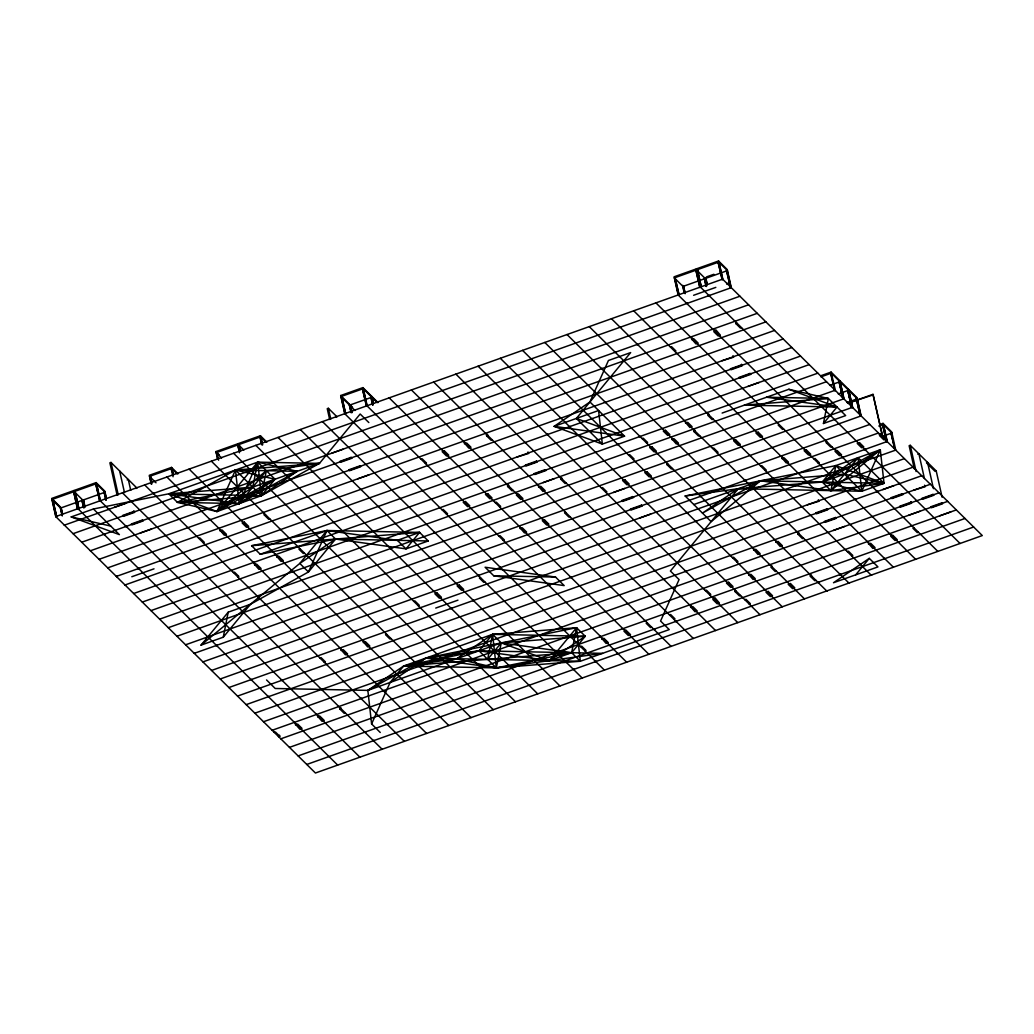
<?xml version="1.0" encoding="UTF-8"?>
<svg xmlns="http://www.w3.org/2000/svg" width="1034" height="1034" viewBox="0 0 1034 1034"><rect width="100%" height="100%" fill="white"/><g stroke="black" fill="none" stroke-linecap="round" stroke-linejoin="round"><path stroke-width="1.5" d="M228.191 612.193L201.035 645.126L223.266 637.202L228.191 612.193L250.409 604.283L308.442 571.983L335.585 539.063L428.244 540.963L419.584 532.407L326.938 530.52L251.598 545.706L260.245 554.263L335.585 539.063L406.013 548.873L428.244 540.963M93.435 508.999L119.401 534.63L71.204 516.91L93.435 508.999L168.775 493.8L177.421 502.343L216.972 511.52L252.774 487.143L257.686 462.133L319.454 463.4L360.168 414.014L368.828 422.557M168.775 493.8L261.421 495.687L266.345 470.677L319.454 463.4L261.421 495.687L216.972 511.52L168.775 493.8L257.686 462.133L297.223 471.31L261.421 495.687L177.421 502.343L235.455 470.043L319.454 463.4L252.774 487.143L177.421 502.343L239.19 503.61L297.223 471.31L235.455 470.043L216.972 511.52L274.992 479.233L257.686 462.133L216.972 511.52L266.345 470.677L239.19 503.61L168.775 493.8L252.774 487.143M380.253 732.486L371.607 723.942L390.089 682.466L403.661 666.012L496.32 667.899L501.231 642.889L492.572 634.346L403.661 666.012L367.858 690.389L275.212 688.489L266.552 679.945M685.154 495.997L835.834 465.597L884.031 483.33L830.922 490.607L822.263 482.064L858.065 457.687L884.031 483.33L844.494 474.154L760.494 480.797L711.121 521.64L685.154 495.997L738.263 488.72L861.813 491.24L884.031 483.33L880.296 449.777L844.494 474.154L822.263 482.064L738.263 488.72L670.407 571.027L679.067 579.57L660.571 621.046L669.231 629.59L580.32 661.256L571.66 652.712L576.571 627.703L492.572 634.346L456.769 658.723L403.661 666.012L479.001 650.813L602.538 653.346L496.32 667.899L425.892 658.089L367.858 690.389L371.607 723.942M823.439 423.501L837.01 407.034L766.595 397.224L828.363 398.491L845.67 415.578L823.439 423.501L828.363 398.491L788.826 389.301L722.133 413.057M239.19 503.61L257.686 462.133L261.421 495.687L274.992 479.233L235.455 470.043L239.19 503.61L274.992 479.233M397.353 540.33L406.013 548.873L419.584 532.407L397.353 540.33L326.938 530.52L308.442 571.983L299.795 563.44L201.035 645.126M589.936 401.98L608.431 360.504L630.662 352.581L576.365 418.434L602.331 444.077L624.562 436.167L589.936 401.98L554.134 426.357L602.331 444.077L598.596 410.524L554.134 426.357L624.562 436.167L576.365 418.434M223.266 637.202L250.409 604.283M326.938 530.52L299.795 563.44L335.585 539.063L326.938 530.52L260.245 554.263M367.858 690.389L501.231 642.889L549.429 660.623L576.571 627.703L580.32 661.256L425.892 658.089L576.571 627.703L585.231 636.246L501.231 642.889L487.66 659.356L492.572 634.346L585.231 636.246L571.66 652.712L549.429 660.623L479.001 650.813L425.892 658.089L390.089 682.466M822.263 482.064L835.834 465.597L880.296 449.777L861.813 491.24L822.263 482.064L880.296 449.777L830.922 490.607L760.494 480.797L693.814 504.54M855.713 574.826L869.284 558.36L877.944 566.903L833.482 582.737L869.284 558.36M738.263 488.72L702.474 513.097L760.494 480.797L884.031 483.33M549.429 660.623L585.231 636.246M135.855 488.475L136.966 488.087L111 462.444L109.888 462.831L117.126 495.221M106.437 498.44L104.809 491.15L96.162 482.607L51.7 498.44L55.758 516.586L315.435 773.018L982.3 535.56L722.611 279.141L718.565 260.982L674.103 276.815L678.162 294.974L937.838 551.393M604.412 670.122L344.736 413.69L340.677 395.544L362.895 387.621L378.043 402.588M74.164 491.589L75.094 491.615L78.907 508.702L77.576 509.167L73.763 492.081M95.994 484.171L96.653 483.938L100.479 501.012L99.807 501.257L95.735 483.912L99.807 501.257M362.727 389.185L363.399 388.952L367.212 406.039L366.553 406.272L362.469 388.926L366.553 406.272M675.267 277.9L674.595 278.133L678.42 295.22L679.092 294.987L675.008 277.642L679.092 294.987M699.979 287.542L695.908 270.21L699.721 287.284L701.311 287.077L697.498 269.99L696.567 269.964M718.397 262.546L719.057 262.313L722.882 279.4L722.21 279.632L718.126 262.287L722.21 279.632M127.195 479.931L128.306 479.53L130.723 490.336M335.908 417.245L337.019 416.844L328.36 408.301L327.248 408.688L329.665 419.494M177.99 473.818L171.502 467.407L149.271 475.33L151.248 484.158M217.579 458.863L215.951 451.574L260.413 435.753L266.901 442.164M706.468 276.918L713.874 274.281M62.647 514.027L61.006 507.565L60.334 507.797L62.066 515.565M83.638 507.888L81.893 500.12L83.495 499.9L84.878 506.117M105.856 499.965L104.124 492.21L104.796 491.964L106.179 498.181M372.602 404.992L370.87 397.224L371.542 396.991L372.925 403.195M685.051 292.402L683.409 285.94L682.737 286.172L684.12 292.389M706.041 286.263L704.296 278.495L705.899 278.275L707.282 284.492M726.527 270.585L730.611 287.917L726.527 270.585L727.199 270.339L731.038 287.646M349.57 405.16L371.801 397.237M151.83 482.619L150.434 476.416L149.775 476.648L151.158 482.865M217.127 452.672L216.455 452.905L217.838 459.122M261.718 444.827L259.986 437.059L260.917 437.072L262.649 444.84M370.87 397.224L372.059 397.495L373.442 403.712M55.758 516.586L722.611 279.141M56.689 516.612L52.605 499.267L56.689 516.612L56.017 516.845L52.204 499.758L52.863 499.525L60.36 506.983L62.324 515.824M345.653 413.716L344.994 413.949L341.168 396.862L341.84 396.629L345.653 413.716L341.582 396.371M693.607 295.285L715.825 287.374M726.618 283.639L730.004 283.019L727.044 284.066M64.16 524.884L65.077 524.897M108.609 509.051L108.208 509.542M353.124 421.988L354.313 422.26L353.641 422.505M375.355 414.065L374.683 414.311L375.872 414.582M686.55 303.259L687.481 303.272M730.353 287.672L731.012 287.426M64.418 525.143L731.271 287.685L727.212 269.538L718.565 260.982M153.588 493.735L154.001 493.244M175.819 485.825L174.888 485.799M220.268 469.992L220.681 469.501M264.73 454.159L263.799 454.146M161.731 501.774L162.907 502.046L162.248 502.278M183.949 493.851L183.289 494.097L184.479 494.368M228.411 478.018L229.341 478.044M272.873 462.198L272.2 462.431L273.39 462.702M361.784 430.532L362.714 430.558M384.015 422.622L383.601 423.113M73.065 533.686L739.93 296.228M95.555 526.035L95.968 525.531M117.786 518.112L116.855 518.099M251.159 470.625L251.301 469.875L250.228 470.599M103.697 534.061L104.886 534.332L104.214 534.578M125.928 526.151L125.256 526.384L126.445 526.655M170.377 510.318L171.308 510.331M192.608 502.408L192.208 502.899M259.301 478.652L260.478 478.936L258.888 479.156M281.519 470.741L281.377 471.491L282.45 470.754M81.725 542.23L748.59 304.784M237.587 487.079L237.988 486.587M326.498 455.425L325.581 455.399M593.245 360.439L593.658 359.948M637.707 344.606L636.776 344.593M112.357 542.604L113.275 542.63M134.575 534.694L134.174 535.185M245.717 495.118L246.906 495.389L245.317 495.609M334.641 463.465L334.228 463.956M601.387 368.479L602.305 368.492M645.836 352.646L645.436 353.137M90.385 550.786L757.237 313.328M201.785 511.468L202.199 510.964M268.465 487.712L267.289 487.441L268.879 487.221M670.497 347.127L671.609 346.726L675.926 351.004L674.814 351.405M691.604 339.604L693.827 338.816L698.157 343.094L695.934 343.883L691.371 338.532M716.058 330.893L713.835 331.694L718.165 335.96L720.388 335.171L715.825 329.833M735.833 322.711L736.066 323.771L737.177 323.383M741.507 327.649L740.396 328.049L736.066 323.771M209.928 519.495L210.846 519.52M276.608 495.751L276.194 496.242M99.044 559.329L765.897 321.871M107.691 567.873L774.556 330.428M574.762 401.916L575.163 401.425M596.98 394.006L596.062 393.98M198.774 538.352L199.885 537.951L204.215 542.23L203.103 542.63M219.893 530.83L222.116 530.041L226.446 534.319L224.223 535.108L219.647 529.77M264.109 513.937L264.342 515.01L265.454 514.609M421.058 459.199L422.169 458.812L426.499 463.077L425.388 463.478M464.408 443.767L466.631 442.979L470.961 447.244L468.738 448.045L464.163 442.694M486.394 434.784L486.639 435.857L487.751 435.456L487.505 434.383M269.784 518.887L268.672 519.275L264.342 515.01M492.068 439.734L490.956 440.122L486.639 435.857M582.892 409.955L584.081 410.227L582.491 410.446M605.123 402.032L604.451 402.278L605.64 402.549M116.351 576.429L783.216 338.971M116.609 576.675L117.023 576.184M161.071 560.855L160.141 560.829M538.96 426.292L539.36 425.801M131.796 576.739L154.027 568.829M124.752 584.714L125.67 584.74M169.201 568.881L168.8 569.385M547.089 434.332L548.02 434.345M613.782 410.588L613.369 411.08M125.011 584.973L791.863 347.514M236.411 545.655L236.812 545.164M258.642 537.732L257.712 537.719M244.541 553.681L245.73 553.966L245.071 554.198M266.772 545.771L266.113 546.004L267.289 546.288M133.657 593.516L800.523 356.071M311.751 530.455L312.165 529.964M333.982 522.545L333.051 522.519M253.201 562.237L254.131 562.25M275.432 554.314L275.018 554.819M319.894 538.494L321.07 538.766L320.411 538.998M342.112 530.571L341.453 530.817L342.642 531.088M142.317 602.072L809.183 364.614M587.157 444.025L587.558 443.521M631.606 428.192L630.688 428.166M233.4 572.539L234.511 572.151L238.841 576.416L237.73 576.817M254.519 565.029L256.742 564.228L261.059 568.506L258.849 569.295L254.274 563.957M276.737 557.106L278.96 556.318L283.29 560.596L281.067 561.384L276.505 556.046M300.08 548.796L298.968 549.196L303.298 553.461L304.41 553.074M328.541 547.038L329.471 547.051M350.772 539.128L350.371 539.619M595.287 452.052L596.217 452.078M639.749 436.219L639.335 436.723M150.977 610.616L817.829 373.158M284.608 563.375L285.009 562.884M306.839 555.465L305.909 555.452M706.946 412.993L707.359 412.501M795.87 381.326L794.939 381.313M442.113 509.852L443.224 509.465L447.554 513.73L446.442 514.131M507.448 485.437L507.681 486.51L508.793 486.109L508.56 485.036M642.166 438.623L643.277 438.222L647.607 442.5L646.496 442.888M685.516 423.177L687.739 422.389L692.069 426.667L689.846 427.456L685.271 422.118M820.712 375.794L831.09 372.098L857.057 397.741L861.115 415.901L194.25 653.346M820.957 376.867L831.323 373.171L857.289 398.814L846.924 402.51M831.09 372.098L835.407 390.516L834.735 390.749L830.664 373.403L831.582 373.429M513.122 490.387L512.011 490.775L507.681 486.51M713.189 419.145L712.077 419.546L707.747 415.267L708.859 414.867L708.613 413.807M292.738 571.414L293.927 571.686L293.268 571.931M314.969 563.504L314.31 563.737L315.486 564.008M715.089 421.032L716.019 421.045M804 389.366L803.599 389.857M159.637 619.159L826.489 381.701M382.179 540.265L382.58 539.774M426.628 524.432L425.711 524.419M495.221 502.576L496.333 502.175L500.663 506.453L499.551 506.841M538.572 487.13L540.795 486.342L545.125 490.62L542.902 491.409L538.326 486.07M560.557 478.147L560.803 479.22L561.914 478.82L561.669 477.76M628.594 455.076L629.706 454.689L634.036 458.954L632.924 459.354M671.945 439.644L674.168 438.855L678.498 443.134L676.275 443.922L671.699 438.584M693.93 430.661L694.176 431.734L695.287 431.333L695.042 430.273M839.052 381.701L839.724 381.456L843.537 398.542L842.878 398.788L839.052 381.701L843.046 397.741M829.604 385.411L839.983 381.714M839.582 382.205L840.241 381.973L844.067 399.059L842.878 398.788M566.244 483.098L565.133 483.498L560.803 479.22M699.604 435.611L698.493 435.999L694.176 431.734M301.398 579.958L302.329 579.984M323.629 572.048L323.215 572.539M390.309 548.304L391.498 548.576L390.839 548.808M434.771 532.471L434.099 532.704L435.288 532.988M168.283 627.703L835.149 390.257M213.004 612.141L213.405 611.637M257.466 596.308L256.535 596.282M813.176 398.426L813.59 397.935M847.712 390.245L848.384 390.012L852.197 407.099L851.538 407.331L847.712 390.245L851.796 406.879M838.264 393.954L848.643 390.27M848.229 390.762L848.901 390.516L852.714 407.603L851.538 407.331M221.147 620.167L222.064 620.193M265.596 604.334L265.195 604.838M398.969 556.848L399.899 556.874M443.431 541.015L443.017 541.506M821.319 406.465L822.495 406.737L821.836 406.969M176.943 636.259L843.809 398.801L839.75 380.654M601.452 488.009L602.563 487.609L606.893 491.887L605.782 492.274M666.788 463.594L667.02 464.654L668.132 464.266M712.594 448.433L713.706 448.032L718.035 452.31L716.924 452.698M779.287 424.69L778.175 425.077L782.492 429.356L783.604 428.955M856.372 398.788L857.031 398.555L860.857 415.642L860.185 415.875L856.372 398.788L860.185 415.875M847.802 403.312L872.993 394.342L882.739 436.413M873.42 394.768L850.762 402.252M672.462 468.531L671.35 468.932L667.02 464.654M829.966 415.009L831.155 415.28L829.565 415.5M185.603 644.802L852.455 407.344L848.397 389.198M185.862 645.061L186.262 644.57M230.311 629.228L229.393 629.215M808.265 423.436L808.666 422.945M498.97 536.129L500.081 535.728L504.398 540.006L503.287 540.407M520.076 528.607L522.299 527.818L526.629 532.096L524.406 532.885L519.843 527.547M565.65 512.386L564.538 512.774L568.868 517.052L569.98 516.651M193.991 653.1L194.922 653.113M238.453 637.267L238.04 637.758M816.395 431.475L817.325 431.488M202.91 661.902L869.775 424.444M469.914 567.175L470.328 566.684M492.145 559.265L491.215 559.239M669.967 495.932L670.381 495.441M692.198 488.022L691.281 488.009M760.791 466.153L761.903 465.765L766.233 470.031L765.121 470.431M781.911 458.644L784.134 457.842L788.464 462.12L786.241 462.909L781.665 457.571M826.127 441.738L826.36 442.811L827.471 442.41M880.063 424.444L883.023 423.384L891.683 431.928L895.741 450.087L228.876 687.545M878.822 426.034L883.269 424.457L891.915 433L883.023 436.167M882.855 424.948L883.527 424.716L887.34 441.789L886.422 441.776L882.597 424.69L886.332 440.484M831.801 446.688L830.69 447.076L826.36 442.811M478.057 575.214L479.233 575.486L478.574 575.718M500.275 567.291L499.616 567.537L500.805 567.808M678.11 503.972L679.299 504.243L678.627 504.489M700.341 496.062L699.669 496.294L700.858 496.566M211.569 670.446L878.422 432.988M723.089 488.655L723.49 488.164M767.538 472.822L766.621 472.809M879.236 434.461L880.348 434.06L884.923 439.398L883.811 439.799L879.482 435.521L880.593 435.133L880.348 434.06M413.794 601.349L414.905 600.948L419.222 605.226L418.124 605.627M480.474 577.605L479.362 577.993L483.692 582.271L484.804 581.871M813.9 458.876L815.012 458.476L819.342 462.754L818.23 463.154M895.069 450.32L890.998 432.988L891.657 432.742M883.566 438.726L884.677 438.338M486.704 583.758L487.634 583.771M508.935 575.835L508.534 576.339M686.77 512.515L687.946 512.799L687.287 513.032M708.988 504.605L708.329 504.838L709.518 505.122M731.219 496.695L732.15 496.708M775.681 480.862L775.267 481.353M220.229 678.989L887.082 441.544L883.023 423.384M420.541 608.018L420.954 607.514M465.003 592.185L464.072 592.159M820.66 465.546L821.061 465.041M435.728 608.07L457.959 600.159M428.683 616.044L429.601 616.07M473.133 600.224L472.732 600.715M695.417 521.071L696.606 521.343L695.947 521.575M717.648 513.148L716.989 513.394L718.165 513.665M828.79 473.572L829.979 473.856L828.389 474.076M894.811 450.074L895.483 449.829M251.365 679.881L251.779 679.39M273.596 671.971L272.666 671.945M540.343 576.985L540.743 576.494M562.574 569.075L561.643 569.049M807.089 481.999L807.489 481.508M851.538 466.179L850.362 465.895L851.951 465.675M942.09 497.186L936.222 470.961L910.256 445.318L909.144 445.719L914.314 468.854M319.958 658.012L321.07 657.624L325.4 661.889L324.288 662.29M341.078 650.502L343.301 649.701L347.631 653.979L345.408 654.768L340.832 649.43M363.309 642.579L365.532 641.791L369.849 646.069L367.626 646.857L363.063 641.519M386.638 634.269L385.527 634.669L389.857 638.947L390.968 638.547M259.508 687.92L260.697 688.192L260.025 688.424M281.739 679.997L281.067 680.243L282.256 680.514M548.472 585.024L549.661 585.296L549.002 585.528M570.703 577.101L570.044 577.347L571.22 577.618M704.076 529.615L705.007 529.628M726.307 521.705L725.894 522.196M815.219 490.038L816.408 490.31L815.736 490.555M859.681 474.205L859.267 474.696M237.536 696.089L904.401 458.631M837.967 482.632L836.777 482.361L838.38 482.141M917.804 454.262L918.916 453.874L924.435 478.548M268.155 696.464L269.086 696.489M290.386 688.554L289.985 689.045M557.132 593.568L558.063 593.581M579.363 585.658L578.95 586.149M823.878 498.582L824.809 498.608M846.109 490.672L845.696 491.163M246.195 704.632L913.048 467.187M846.626 491.189L847.027 490.685M891.088 475.356L890.158 475.33M854.756 499.215L855.687 499.241M899.218 483.382L898.817 483.886M254.842 713.189L921.708 475.73M388.474 665.948L388.887 665.457M432.936 650.115L432.005 650.102M477.398 634.294L477.798 633.79M499.629 626.371L498.698 626.358M655.22 570.962L655.634 570.471M677.451 563.052L676.52 563.039M936.222 470.961L935.111 471.362L926.464 462.818L927.576 462.418L933.431 488.643M396.617 673.987L397.547 674M441.079 658.154L440.665 658.645M485.528 642.321L486.717 642.592L485.127 642.812M507.759 634.411L507.087 634.643L508.276 634.915M663.363 579.001L664.552 579.273L663.88 579.518M685.594 571.091L684.922 571.324L686.111 571.595M263.502 721.732L930.367 484.274M352.684 690.324L353.085 689.833M397.134 674.491L396.203 674.478M441.596 658.671L441.996 658.167M732.473 557.649L733.584 557.248L737.914 561.527L736.803 561.927M753.592 550.127L755.815 549.338L760.132 553.617L757.909 554.405L753.347 549.067M775.81 542.217L778.033 541.428L782.363 545.693L780.14 546.495L775.578 541.144M797.809 533.234L798.041 534.307L799.153 533.906L798.92 532.833M803.483 538.184L802.371 538.572L798.041 534.307M360.814 698.364L361.745 698.377M405.276 682.53L404.863 683.022M449.725 666.697L450.656 666.723M516.418 642.954L516.005 643.445M672.022 587.545L672.94 587.571M694.241 579.635L693.84 580.126M272.162 730.275L939.014 492.83M472.473 659.304L472.628 658.555L471.556 659.278M494.704 651.381L493.515 651.11L495.118 650.89M561.397 627.638L561.798 627.147M583.615 619.728L582.698 619.702M295.44 724.899L297.663 724.11L301.993 728.375L299.77 729.164L295.207 723.826M317.671 716.976L319.894 716.187L324.224 720.465L322.001 721.254L317.425 715.916M339.656 707.993L339.902 709.066L341.013 708.665L340.768 707.605M279.529 735.226L279.762 736.298L278.65 736.686L278.417 735.626M345.343 712.943L344.232 713.344L339.902 709.066M480.616 667.331L481.805 667.615L481.133 667.848M502.847 659.421L502.175 659.653L503.364 659.925M569.527 635.677L570.716 635.949L570.044 636.181M591.758 627.754L591.086 628L592.275 628.271M280.821 738.832L947.674 501.374M705.33 590.569L706.442 590.181L710.759 594.447L709.647 594.847M748.668 575.137L750.891 574.348L755.221 578.626L752.998 579.415L748.435 574.077M776.34 571.104L775.229 571.505L770.899 567.227L772.01 566.826L771.778 565.766M489.276 675.887L490.194 675.9M511.494 667.964L511.093 668.455M578.187 644.221L579.118 644.234M600.418 636.311L600.004 636.802M289.468 747.375L956.334 509.917M356.42 723.89L356.82 723.386M378.651 715.967L377.72 715.955M534.242 660.558L534.656 660.067M578.704 644.738L577.773 644.712M645.384 620.982L645.798 620.49M667.615 613.072L666.697 613.059M580.604 646.612L581.715 646.211L586.045 650.489L584.934 650.89M601.723 639.09L603.946 638.301L608.276 642.579L606.053 643.368L601.491 638.03M647.297 622.869L646.185 623.269L650.515 627.535L651.627 627.147M669.528 614.959L670.639 614.558L674.956 618.836L673.845 619.224M690.634 607.436L692.858 606.648L697.187 610.913L694.964 611.701L690.402 606.363M715.089 598.725L712.865 599.513L717.195 603.791L719.418 603.003L714.856 597.665M734.864 590.53L735.096 591.603L736.208 591.202M847.35 551.626L848.462 551.238L852.791 555.504L851.68 555.904M868.47 544.117L870.693 543.315L875.023 547.593L872.799 548.382L868.237 543.044M914.043 527.883L912.932 528.284L917.261 532.562L918.373 532.161M740.538 595.481L739.426 595.881L735.096 591.603M364.55 731.917L365.739 732.188L365.08 732.434M386.781 724.007L386.121 724.239L387.298 724.511M542.385 668.597L543.315 668.623M586.847 652.764L586.692 653.514L587.764 652.79M653.527 629.021L654.716 629.292L654.044 629.538M675.758 621.111L675.086 621.344L676.275 621.615M298.128 755.919L964.993 518.461M565.133 661.191L565.275 660.442L564.202 661.178M609.595 645.371L608.664 645.345M854.11 558.295L854.511 557.804M876.328 550.385L875.41 550.359M744.868 599.759L745.979 599.358L750.309 603.636L749.198 604.024M810.204 575.343L810.436 576.403L811.548 576.016L811.315 574.943M815.878 580.281L814.766 580.681L810.436 576.403M373.209 740.46L374.14 740.486M395.44 732.55L395.027 733.041M573.263 669.231L574.193 669.244M617.725 653.398L617.324 653.889M662.187 637.564L663.104 637.59M684.418 629.654L684.004 630.145M862.24 566.335L863.429 566.606L861.839 566.826M884.471 558.425L883.799 558.657L884.988 558.929M306.788 764.462L973.64 527.017M818.308 582.672L818.708 582.181M826.437 590.711L827.368 590.724M893.13 566.968L892.717 567.459M456.769 658.723L496.32 667.899L571.66 652.712L501.231 642.889M828.363 398.491L744.364 405.134L837.01 407.034L788.826 389.301M251.598 545.706L419.584 532.407M403.661 666.012L571.66 652.712M496.32 667.899L492.572 634.346L479.001 650.813L496.32 667.899L580.32 661.256M493.748 575.783L555.529 577.05L564.176 585.593L493.748 575.783L485.101 567.239L555.529 577.05M71.204 516.91L110.741 526.086M890.998 432.988L894.72 448.769M950.776 511.895L939.66 515.85M697.498 269.99L701.311 287.077M697.653 271.037L705.227 278.521M913.694 490.219L925.236 486.678L924.564 485.192M709.712 295.362L708.38 295.84M839.556 423.578L838.225 424.043M865.523 449.221L864.191 449.687M874.182 457.765L872.838 458.243M700.393 287.051L960.069 543.47M893.919 485.618L882.803 489.586M919.885 511.261L908.77 515.229M774.039 388.758L772.708 389.223M782.699 397.302L781.368 397.78M843.292 457.131L841.96 457.61M869.258 482.775L867.927 483.253M877.918 491.318L876.586 491.796M759.163 382.425L748.047 386.38M722.081 360.737L733.623 357.208L732.951 355.709M751.821 396.668L750.477 397.146M760.468 405.212L759.137 405.69M655.931 302.884L915.62 559.304M729.59 404.578L728.259 405.057M738.237 413.135L736.906 413.6M633.7 310.795L893.389 567.227M844.545 526.461L833.43 530.416M807.464 504.773L819.018 501.244L818.346 499.758M871.83 574.904L870.486 575.369M611.469 318.718L871.158 575.137M615.876 352.038L614.545 352.504M624.536 360.582L623.205 361.06M745.721 480.241L744.39 480.72M754.381 488.798L753.049 489.263M840.939 574.271L839.608 574.736M849.599 582.814L848.255 583.292M589.251 326.628L848.927 583.047M567.02 334.538L826.696 590.97M544.789 342.461L804.465 598.88M592.469 418.512L591.138 418.99M609.789 435.611L608.457 436.089M618.448 444.155L617.104 444.633M522.558 350.371L782.247 606.803M561.591 417.878L560.26 418.356M570.251 426.435L568.907 426.9M500.327 358.294L760.016 614.713M624.614 488.475L613.498 492.442M650.58 514.118L639.464 518.086M478.096 366.204L737.785 622.623M455.878 374.114L715.554 630.546M554.185 478.664L543.07 482.619M517.103 456.989L528.658 453.448L527.986 451.961M433.647 382.037L693.323 638.456M411.416 389.947L671.105 646.379M389.185 397.87L648.874 654.289M377.203 402.588L363.141 388.694L340.91 396.604L354.972 410.498M626.643 662.199L366.954 405.78L362.895 387.621M340.677 395.544L352.568 407.293M596.424 661.333L595.093 661.812M556.887 652.157L555.555 652.635M322.505 421.613L582.181 678.033M342.913 449.234L331.798 453.189M368.879 474.877L357.764 478.832M404.811 531.864L403.48 532.329M422.131 548.951L420.786 549.429M300.274 429.524L559.95 685.956M304.681 462.844L303.35 463.322M313.341 471.388L311.997 471.866M443.172 599.604L441.841 600.082M451.832 608.147L450.501 608.625M278.043 437.447L537.732 693.866M266.061 442.164L260.658 436.813L216.196 452.646L221.599 457.984M291.11 479.311L289.779 479.789M464.227 650.257L462.896 650.735M255.812 445.357L515.501 701.776M239.5 445.796L243.83 450.074M242.912 461.578L241.581 462.056M233.581 453.267L493.27 709.699M235.455 470.043L261.421 495.687M215.951 451.574L219.208 454.779M255.308 503.687L253.976 504.165M411.118 657.546L409.787 658.012M419.765 666.09L418.434 666.568M211.363 461.19L471.039 717.609M224.417 503.054L223.085 503.532M233.077 511.597L231.745 512.076M189.132 469.1L448.808 725.519M177.15 473.818L171.734 468.48L149.503 476.39L156.005 482.8M375.316 681.923L373.985 682.388M383.976 690.466L382.632 690.945M166.901 477.01L426.59 733.442M150.434 476.416L151.908 483.925M144.67 484.933L404.359 741.352M235.636 603.727L234.304 604.205M244.295 612.27L242.964 612.748M122.439 492.843L382.128 749.275M125.541 503.377L114.425 507.332M151.507 529.02L140.391 532.975M104.124 492.21L106.127 500.223M359.897 757.185L100.22 500.766L96.162 482.607M75.094 491.615L78.907 508.702M75.249 492.662L82.823 500.133L84.206 506.35M81.893 500.12L83.547 506.595M87.308 516.987L85.977 517.465M139.241 568.273L137.91 568.752M147.901 576.817L146.57 577.295M208.493 636.647L207.162 637.125M217.153 645.203L215.822 645.668M337.666 765.095L77.989 508.676L73.931 490.53M279.762 736.298L275.432 732.02L274.32 732.421L274.088 731.348M910.256 445.318L916.124 471.543M910.993 501.645L911.238 502.718M872.993 394.342L882.299 435.986M891.566 534.733L891.812 535.806M847.97 390.503L851.796 407.59M839.311 381.96L842.788 397.483M830.922 373.662L834.386 389.198M835.899 449.893L836.131 450.953M782.777 457.17L783.022 458.243M741.611 364.252L741.856 365.325M705.627 278.017L707.023 284.234M705.576 280.072L706.61 284.725M704.968 278.262L706.7 286.03M704.904 280.304L706.3 286.521M714.714 330.221L714.946 331.294M696.334 268.905L700.651 287.31M734.579 439.45L734.825 440.51M683.409 285.94L685.141 293.708M682.763 285.358L684.392 292.648M692.483 338.144L692.715 339.204M713.744 598.053L713.977 599.125M691.513 605.976L691.746 607.036M624.833 629.719L625.066 630.779M543.186 519.236L543.419 520.296M517.22 493.593L517.452 494.653M371.555 396.177L373.184 403.454M371.387 397.741L372.783 403.945M371.128 397.483L372.86 405.25M351.883 411.39L350.5 405.173L349.828 405.418L351.211 411.622M350.229 404.914L351.974 412.682M351.715 412.424L349.97 404.669L349.311 404.901L351.043 412.669M349.324 404.087L350.953 411.364M328.36 408.301L330.777 419.093M364.175 641.119L364.42 642.192M260.413 435.753L262.39 444.581M260.245 437.317L261.628 443.521M318.537 715.515L318.782 716.588M277.616 555.646L277.849 556.719M240.741 450.966L239.087 444.491L240.483 450.708M239.035 446.546L239.72 449.648M238.182 443.664L239.81 450.94M239.41 451.444L237.755 444.969L239.487 452.737M255.385 563.556L255.631 564.629M216.869 452.414L218.601 460.182M173.389 474.942L171.993 468.738L171.075 468.712L173.066 476.739M171.502 467.407L173.13 474.696M133.955 510.848L134.2 511.92M119.647 470.987L124.481 492.585M111 462.444L118.238 494.834M83.237 499.642L84.969 507.41M82.565 499.887L84.297 507.642M74.422 491.848L78.248 508.935M74.112 493.645L77.576 509.167M61.006 507.565L62.389 513.769M835.834 465.597L830.922 490.607L858.065 457.687L861.813 491.24L835.834 465.597M96.395 483.679L51.933 499.512L60.592 508.056L105.054 492.223L96.395 483.679M718.798 262.054L674.336 277.887L682.996 286.431L727.458 270.598L718.798 262.054M133.761 511.494L122.645 515.449L123.511 516.302L134.627 512.347L133.761 511.494M142.421 520.037L131.305 523.992L132.171 524.858L143.287 520.89L142.421 520.037M351.133 457.351L340.018 461.306L340.884 462.159L351.999 458.204L351.133 457.351M359.793 465.895L348.678 469.863L349.544 470.716L360.659 466.748L359.793 465.895M244.347 522.131L242.124 522.92L246.441 527.198L248.664 526.396L244.347 522.131M444.4 450.889L442.177 451.677L446.507 455.955L448.73 455.167L444.4 450.889M741.417 364.899L730.301 368.854L731.167 369.707L742.283 365.752L741.417 364.899M750.077 373.442L738.961 377.41L739.827 378.263L750.942 374.295L750.077 373.442M536.439 461.151L525.324 465.106L526.19 465.959L537.305 462.004L536.439 461.151M545.099 469.694L533.983 473.65L534.849 474.503L545.965 470.548L545.099 469.694M465.455 501.542L463.232 502.33L467.562 506.608L469.785 505.82L465.455 501.542M487.686 493.632L485.463 494.42L489.78 498.698L492.003 497.897L487.686 493.632M665.508 430.312L663.285 431.1L667.615 435.366L669.838 434.577L665.508 430.312M518.564 494.265L516.341 495.053L520.671 499.332L522.894 498.53L518.564 494.265M651.937 446.766L649.714 447.567L654.044 451.832L656.267 451.044L651.937 446.766M413.212 540.149L411.881 540.627L413.729 540.666L413.212 540.149M624.794 479.698L622.571 480.487L626.901 484.765L629.124 483.964L624.794 479.698M647.025 471.775L644.802 472.577L649.119 476.842L651.342 476.054L647.025 471.775M735.937 440.122L733.713 440.911L738.043 445.189L740.266 444.387L735.937 440.122M758.168 432.199L755.944 433L760.274 437.266L762.497 436.477L758.168 432.199M544.53 519.908L542.307 520.697L546.637 524.962L548.86 524.173L544.53 519.908M632.834 496.604L621.718 500.559L622.584 501.412L633.7 497.457L632.834 496.604M641.494 505.148L630.378 509.103L631.244 509.956L642.36 506.001L641.494 505.148M806.365 449.932L804.142 450.721L808.472 454.999L810.695 454.21L806.365 449.932M437.123 593.038L434.9 593.826L439.23 598.104L441.453 597.316L437.123 593.038M459.354 585.115L457.131 585.916L461.461 590.181L463.684 589.393L459.354 585.115M837.243 450.566L835.02 451.354L839.349 455.632L841.573 454.831L837.243 450.566M859.474 442.642L857.251 443.444L861.581 447.709L863.804 446.921L859.474 442.642M826.799 508.948L815.684 512.903L816.55 513.756L827.665 509.801L826.799 508.948M835.459 517.491L824.344 521.446L825.21 522.299L836.325 518.344L835.459 517.491M902.139 493.748L891.037 497.703L891.903 498.556L903.005 494.601L902.139 493.748M910.799 502.291L899.683 506.246L900.549 507.099L911.665 503.144L910.799 502.291M933.03 494.381L921.914 498.336L922.78 499.189L933.896 495.234L933.03 494.381M941.69 502.925L930.574 506.88L931.44 507.733L942.556 503.778L941.69 502.925M728.66 582.258L726.437 583.06L730.767 587.325L732.99 586.537L728.66 582.258M626.177 630.391L623.954 631.179L628.284 635.458L630.507 634.656L626.177 630.391M892.924 535.405L890.701 536.194L895.03 540.472L897.254 539.683L892.924 535.405M768.21 591.448L765.987 592.236L770.304 596.515L772.527 595.713L768.21 591.448M790.428 583.525L788.205 584.326L792.535 588.592L794.758 587.803L790.428 583.525"/></g></svg>
